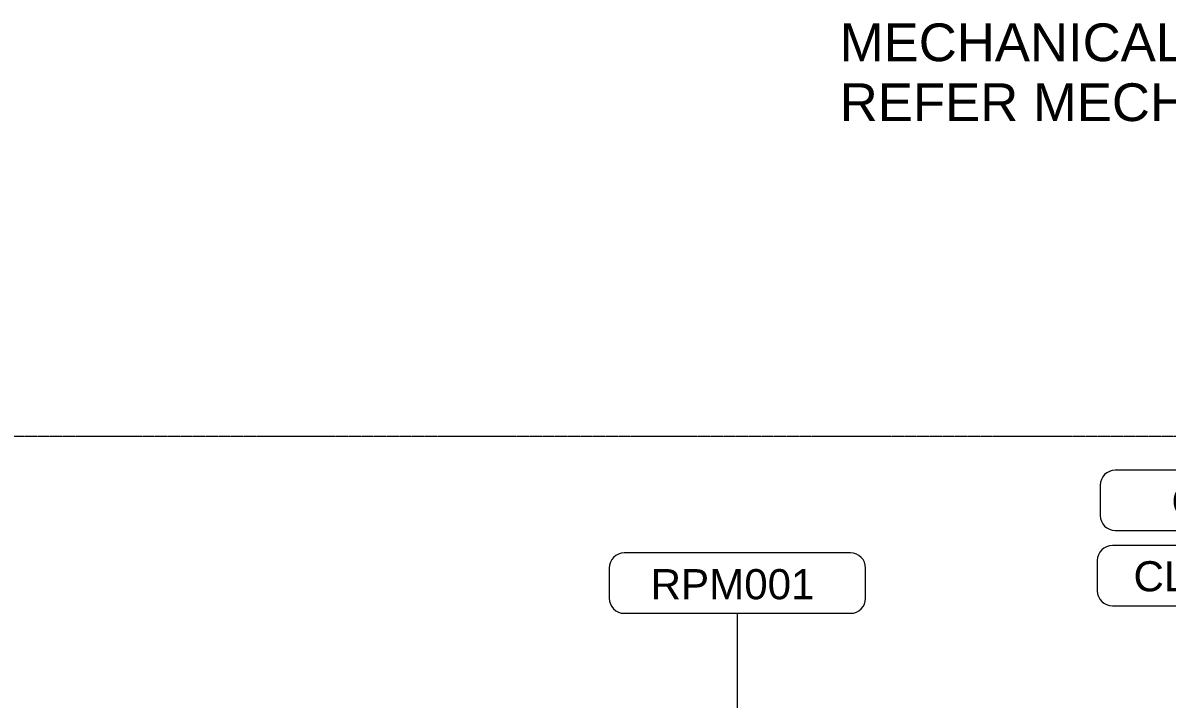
# Model space of a CAD drawing. Header units: millimetres. Extents: x 4237772 to 4686020, y -673 to 29459.
# Drawn here: x 4438824 to 4453996, y 11714 to 20681 of the extents above; entities that cross this region are included whole.
import ezdxf

# ---------------------------------------------------------------- set-up
doc = ezdxf.new("R2010")
doc.units = ezdxf.units.MM
doc.linetypes.add('AEC_Center', pattern=[24, 12, -4, 4, -4])
for name, color, linetype, lineweight in [('A-FLOR-LEVL', 51, 'Continuous', 5), ('A-ROOF-IDEN', 132, 'Continuous', 5), ('A-WALL-IDEN', 211, 'Continuous', 5), ('G-ANNO-TEXT', 231, 'Continuous', 5)]:
    doc.layers.add(name, color=color, linetype=linetype, lineweight=lineweight)
doc.styles.add('Arial', font='arial.ttf', dxfattribs={"height": 500})
doc.styles.add('Arial_2', font='arial.ttf', dxfattribs={"height": 400})

# ---------------------------------------------------------------- blocks, each defined once
blk = doc.blocks.new('Wall Tag - Wall Tag 15W-1077267-SECTION - GRIDS B1-B2')
at = {"layer": 'A-WALL-IDEN'}
for p, q in [((4430242, 13751), (4427642, 13751)), ((4427442, 13551), (4427442, 13151)), ((4430442, 13151), (4430442, 13551)), ((4427642, 12951), (4430242, 12951))]:
    blk.add_line(p, q, dxfattribs=at)
for centre, start, end in [((4427642, 13551), 90, 180), ((4430242, 13551), 360, 90), ((4427642, 13151), 180, 270), ((4430242, 13151), 270, 0)]:
    blk.add_arc(centre, 200, start, end, dxfattribs=at)
blk = doc.blocks.new('Roof Tag - Roof Tag 17W-1080807-SECTION - GRIDS B1-B2')
at = {"layer": 'A-ROOF-IDEN'}
for p, q in [((4456014, 20328), (4453014, 20328)), ((4452814, 20128), (4452814, 19728)), ((4456214, 19728), (4456214, 20128)), ((4453014, 19528), (4456014, 19528))]:
    blk.add_line(p, q, dxfattribs=at)
for centre, start, end in [((4453014, 20128), 90, 180), ((4456014, 20128), 0, 90), ((4453014, 19728), 180, 270), ((4456014, 19728), 270, 0)]:
    blk.add_arc(centre, 200, start, end, dxfattribs=at)

msp = doc.modelspace()

# ---------------------------------------------------------------- linework, layer by layer
at = {"layer": 'A-FLOR-LEVL', "linetype": 'AEC_Center'}
msp.add_line((4392627, 15200), (4531898, 15200), dxfattribs=at)
at = {"layer": 'A-ROOF-IDEN'}
msp.add_line((4448299, 10383), (4448299, 12852), dxfattribs=at)

# ---------------------------------------------------------------- block references
for p in [(294, -5578), (-6216, -6676)]:
    msp.add_blockref('Roof Tag - Roof Tag 17W-1080807-SECTION - GRIDS B1-B2', p, dxfattribs=at)
at = {"layer": 'A-WALL-IDEN'}
msp.add_blockref('Wall Tag - Wall Tag 15W-1077267-SECTION - GRIDS B1-B2', (25628, 0), dxfattribs=at)

# ---------------------------------------------------------------- texts
at = {"layer": 'G-ANNO-TEXT', "color": 7, "char_height": 500, "attachment_point": 1, "style": 'Arial'}
for s, insert, width in [('MECHANICAL DUCT ', (4449655, 20673), 8353.58), ('REFER MECHANICAL ENGINEER', (4449655, 19879), 13259.91)]:
    msp.add_mtext(s, dxfattribs=dict(at, insert=insert, width=width))

# ---------------------------------------------------------------- next in the draw order: texts
at = {"layer": 'A-ROOF-IDEN', "char_height": 400, "attachment_point": 1, "style": 'Arial_2', "bg_fill": 3, "box_fill_scale": 1.25, "bg_fill_color": 256, "bg_fill_true_color": 13158600, "bg_fill_transparency": 0}
for s, insert, width in [('GT01', (4454053, 14536), 1715.61), ('RPM001', (4447147, 13438), 2677.64)]:
    msp.add_mtext(s, dxfattribs=dict(at, insert=insert, width=width))
at = {"layer": 'A-WALL-IDEN', "insert": (4453550, 13543), "char_height": 400, "width": 2533.33, "attachment_point": 1, "style": 'Arial_2', "bg_fill": 3, "box_fill_scale": 1.25, "bg_fill_color": 256, "bg_fill_true_color": 13158600, "bg_fill_transparency": 0}
msp.add_mtext('CLD005', dxfattribs=at)

doc.saveas('drawing.dxf')
